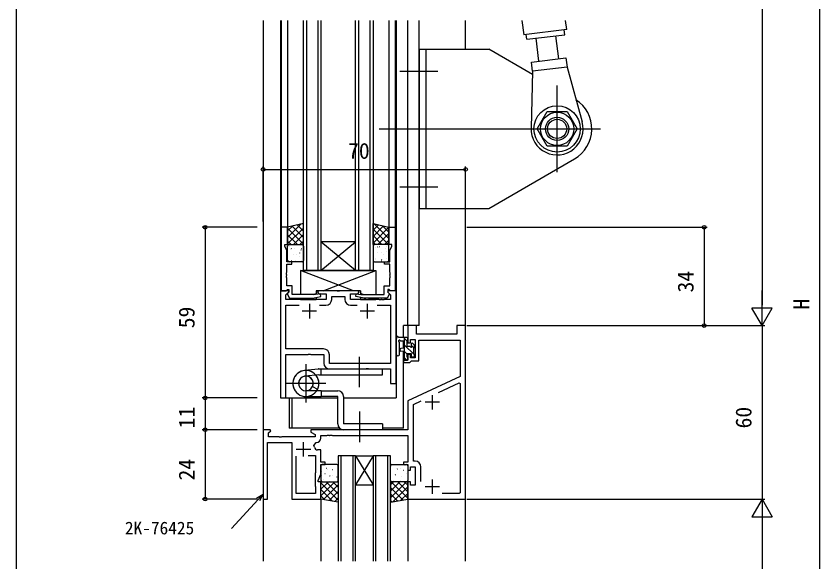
# Model space of a CAD drawing. Units: millimetres, scale not verified. Extents: x -437 to 438, y -344 to 341.
# Drawn here: x -436.7 to -159, y -119.4 to 69.3 of the extents above; entities that cross this region are included whole.
import ezdxf
from ezdxf.enums import TextEntityAlignment as Align

# ---------------------------------------------------------------- set-up
doc = ezdxf.new("R2010")
doc.units = ezdxf.units.MM
doc.header["$LTSCALE"] = 2
for name, color, linetype in [('0-2_YKK_11', 7, 'Continuous'), ('0-3_YKK_12', 2, 'Continuous'), ('0-4_YKK_13', 4, 'Continuous'), ('0-6_YKK_D', 6, 'Continuous'), ('0-7_YKK_ZWAK', 7, 'Continuous')]:
    doc.layers.add(name, color=color, linetype=linetype)
doc.styles.add('ＭＳ ゴシック', font='')
doc.styles.get('ＭＳ ゴシック').set_extended_font_data('MS Gothic')

msp = doc.modelspace()

# ---------------------------------------------------------------- linework, layer by layer
at = {"layer": '0-2_YKK_11'}
for p, q in [((-335.377, -30.202), (-335.377, -35.202)), ((-315.377, -30.202), (-315.377, -35.202)), ((-332.877, -32.702), (-337.877, -32.702)), ((-331.915, -30.632), (-329.647, -30.632)), ((-321.107, -30.632), (-318.839, -30.632)), ((-312.877, -32.702), (-317.877, -32.702)), ((-292.877, -66.702), (-292.877, -61.702)), ((-290.377, -64.202), (-295.377, -64.202)), ((-334.877, -80.502), (-339.877, -80.502)), ((-337.377, -83.002), (-337.377, -78.002)), ((-296.847, -91.602), (-296.847, -86.572)), ((-292.877, -95.902), (-292.877, -90.902)), ((-290.377, -93.402), (-295.377, -93.402))]:
    msp.add_line(p, q, dxfattribs=at)
for points in [[(-345.077, -3.702), (-345.077, -25.702), (-343.447, -25.702), (-343.147, -25.402), (-342.947, -25.202), (-342.477, -25.202), (-342.477, -26.152), (-342.977, -26.652), (-342.977, -26.989), (-342.277, -28.202), (-334.269, -28.202), (-331.39, -27.694), (-331.564, -26.709), (-333.222, -27.002), (-341.277, -27.002), (-341.277, -24.002), (-343.147, -24.002), (-343.147, -21.21), (-343.267, -21.027), (-343.267, -20.477), (-343.147, -20.293), (-343.147, -20.21), (-343.267, -20.027), (-343.267, -19.477), (-343.147, -19.293), (-343.147, -16.502), (-341.377, -16.502), (-341.377, -15.702), (-343.147, -15.702), (-343.147, -11.767), (-343.877, -10.202), (-343.877, -9.702), (-342.877, -9.702), (-342.877, -3.702)], [(-305.677, -3.702), (-305.677, -25.702), (-307.307, -25.702), (-307.607, -25.402), (-307.807, -25.202), (-308.277, -25.202), (-308.277, -26.152), (-307.777, -26.652), (-307.777, -26.989), (-308.477, -28.202), (-316.485, -28.202), (-319.364, -27.694), (-319.19, -26.709), (-317.532, -27.002), (-309.477, -27.002), (-309.477, -24.002), (-307.607, -24.002), (-307.607, -21.21), (-307.487, -21.027), (-307.487, -20.477), (-307.607, -20.293), (-307.607, -20.21), (-307.487, -20.027), (-307.487, -19.477), (-307.607, -19.293), (-307.607, -16.502), (-309.377, -16.502), (-309.377, -15.702), (-307.607, -15.702), (-307.607, -11.767), (-306.877, -10.202), (-306.877, -9.702), (-307.877, -9.702), (-307.877, -3.702)]]:
    msp.add_lwpolyline(points, close=True, dxfattribs=at)
for points in [[(-345.377, -25.702), (-345.377, -62.702), (-343.447, -62.702), (-343.447, -47.702), (-335.835, -47.702), (-335.652, -47.582), (-335.102, -47.582), (-334.919, -47.702), (-330.377, -47.702), (-330.377, -50.702)], [(-334.919, -28.702), (-335.102, -28.822), (-335.652, -28.822), (-335.835, -28.702), (-343.447, -28.702), (-343.447, -27.096), (-342.423, -26.072), (-342.577, -25.702), (-345.377, -25.702)], [(-328.377, -52.702), (-315.835, -52.702), (-315.652, -52.582), (-315.102, -52.582), (-314.919, -52.702), (-307.307, -52.702), (-307.307, -57.702), (-305.377, -57.702), (-305.377, -25.702), (-308.178, -25.702), (-308.331, -26.072), (-307.307, -27.096), (-307.307, -28.702), (-309.419, -28.702), (-309.602, -28.822), (-310.152, -28.822), (-310.335, -28.702), (-310.419, -28.702), (-310.602, -28.822), (-311.152, -28.822), (-311.335, -28.702), (-314.919, -28.702), (-315.102, -28.822), (-315.652, -28.822), (-315.835, -28.702), (-321.177, -28.702), (-321.177, -26.702), (-318.677, -26.702), (-318.177, -26.202), (-318.677, -25.702), (-324.919, -25.702), (-325.102, -25.822), (-325.652, -25.822), (-325.835, -25.702), (-332.077, -25.702), (-332.577, -26.202), (-332.077, -26.702), (-329.577, -26.702), (-329.577, -28.702), (-334.919, -28.702)], [(-327.647, -28.632), (-327.647, -27.632), (-323.107, -27.632), (-323.107, -28.632)], [(-330.447, -45.772), (-343.447, -45.772), (-343.447, -30.632), (-338.839, -30.632)], [(-311.915, -30.632), (-307.307, -30.632), (-307.307, -50.772), (-328.447, -50.772), (-328.447, -47.772)], [(-281.377, -97.702), (-281.377, -37.702), (-284.377, -37.702), (-284.377, -40.702), (-298.377, -40.702), (-298.377, -37.702), (-301.377, -37.702), (-301.377, -43.702), (-300.377, -43.702), (-300.377, -42.502), (-298.777, -42.502), (-298.777, -48.902), (-300.377, -48.902), (-300.377, -47.702), (-301.377, -47.702), (-301.377, -49.702), (-302.877, -49.702), (-302.877, -50.502), (-300.677, -50.502), (-300.377, -50.202), (-300.077, -49.902), (-297.577, -49.902), (-297.577, -42.702), (-283.307, -42.702), (-283.307, -55.275), (-301.377, -63.702), (-301.377, -73.702), (-334.877, -73.702), (-334.877, -74.502), (-333.377, -75.368), (-333.377, -76.202), (-344.919, -76.202), (-345.102, -76.322), (-345.652, -76.322), (-345.835, -76.202), (-349.447, -76.202), (-349.447, -74.796), (-348.741, -74.09), (-348.901, -73.702), (-351.377, -73.702)], [(-290.754, -60.878), (-283.585, -57.534), (-283.307, -57.711), (-283.307, -95.472), (-283.607, -95.772), (-289.514, -95.772)], [(-298.847, -84.572), (-299.447, -84.572), (-299.447, -64.931), (-296.788, -63.691)], [(-351.377, -73.702), (-351.377, -97.702), (-349.877, -97.702), (-349.877, -78.132), (-341.377, -78.132), (-341.377, -97.702), (-331.377, -97.702), (-331.377, -91.702), (-332.377, -91.702), (-332.377, -91.202), (-331.377, -89.057), (-331.377, -85.702), (-329.877, -85.702), (-329.877, -84.902), (-331.377, -84.902), (-331.377, -80.672), (-332.566, -80.672)], [(-331.377, -76.632), (-331.377, -75.702), (-329.335, -75.702), (-329.152, -75.582), (-328.602, -75.582), (-328.419, -75.702), (-328.335, -75.702), (-328.152, -75.582), (-327.602, -75.582), (-327.419, -75.702), (-301.377, -75.702), (-301.377, -84.902), (-302.877, -84.902), (-302.877, -85.702), (-301.377, -85.702), (-301.377, -87.702), (-300.377, -87.702), (-300.377, -86.502), (-298.777, -86.502), (-298.777, -92.902), (-300.377, -92.902), (-300.377, -91.702), (-301.377, -91.702), (-301.377, -97.702), (-281.377, -97.702)], [(-333.805, -79.205), (-333.053, -78.132), (-332.877, -78.132)], [(-335.827, -82.602), (-333.307, -82.602), (-333.307, -88.629), (-333.377, -88.779), (-333.377, -93.202), (-333.307, -93.352), (-333.307, -95.702), (-339.877, -95.702), (-339.877, -82.902)]]:
    msp.add_lwpolyline(points, dxfattribs=at)
for centre, radius, start, end in [((-329.647, -28.632), 2, 270.00002, 0), ((-321.107, -28.632), 2, 180.00004, 270.00002), ((-330.447, -47.772), 2, 0.00002, 90), ((-328.377, -50.702), 2, 180.00004, 270.00002), ((-332.877, -76.632), 1.5, 270, 359.99998), ((-337.377, -80.502), 3.8, 10.94086, 19.95635), ((-332.566, -79.572), 1.1, 190.94088, 270), ((-298.847, -86.572), 2, 0, 89.99998)]:
    msp.add_arc(centre, radius, start, end, dxfattribs=at)
at = {"layer": '0-3_YKK_12'}
for p, q in [((-351.377, 67.799), (-351.377, -119.202)), ((-345.377, 67.799), (-345.377, -62.702)), ((-345.077, 67.799), (-345.077, -25.702)), ((-342.877, 67.799), (-342.877, -3.891)), ((-336.377, 67.799), (-336.377, -18.697)), ((-332.377, -18.697), (-332.377, 67.799)), ((-331.377, 67.799), (-331.377, -18.697)), ((-319.377, -18.697), (-319.377, 67.799)), ((-318.377, 67.799), (-318.377, -18.697)), ((-314.377, -18.697), (-314.377, 67.799)), ((-313.377, 67.799), (-313.377, -18.697)), ((-307.877, 67.799), (-307.877, -3.879)), ((-305.677, 67.799), (-305.677, -25.702)), ((-305.377, 67.799), (-305.377, -62.702)), ((-301.377, -37.702), (-301.377, 67.799)), ((-297.477, -37.702), (-297.477, 67.799)), ((-281.377, 57.8), (-281.377, 67.799)), ((-281.377, -119.202), (-281.377, 2.8)), ((-319.377, -8.702), (-331.377, -8.702)), ((-319.377, -18.702), (-331.377, -8.702)), ((-331.377, -18.702), (-319.377, -8.702)), ((-319.377, -18.702), (-331.377, -18.702)), ((-313.377, -18.702), (-319.377, -18.702)), ((-342.877, -26.528), (-342.877, -26.552)), ((-297.477, -37.702), (-302.877, -37.702)), ((-302.877, -41.802), (-302.877, -37.702)), ((-302.877, -45.528), (-302.877, -43.002)), ((-302.877, -73.202), (-302.877, -46.675)), ((-345.377, -62.702), (-325.577, -62.702)), ((-342.377, -62.702), (-342.377, -73.202)), ((-341.377, -62.702), (-341.377, -73.202)), ((-323.573, -62.702), (-305.379, -62.702)), ((-324.9, -73.202), (-342.377, -73.202)), ((-302.877, -73.202), (-310.077, -73.202)), ((-325.377, -82.702), (-325.377, -119.202)), ((-324.377, -119.202), (-324.377, -82.702)), ((-320.377, -82.702), (-320.377, -119.202)), ((-319.377, -82.702), (-313.377, -82.702)), ((-319.377, -82.702), (-313.377, -92.702)), ((-313.377, -82.702), (-319.377, -92.702)), ((-313.377, -82.702), (-313.377, -119.202)), ((-312.377, -119.202), (-312.377, -82.702)), ((-308.377, -82.702), (-308.377, -119.202)), ((-319.377, -92.702), (-313.377, -92.702)), ((-331.377, -97.702), (-331.377, -119.202)), ((-301.377, -97.709), (-301.377, -119.202))]:
    msp.add_line(p, q, dxfattribs=at)
for points in [[(-331.377, -18.702), (-337.377, -18.702), (-337.377, 67.799)], [(-319.377, -119.202), (-319.377, -82.702), (-325.377, -82.702)], [(-307.377, -119.202), (-307.377, -82.702), (-313.377, -82.702)]]:
    msp.add_lwpolyline(points, dxfattribs=at)
at = {"layer": '0-4_YKK_13'}
for p, q in [((-261.938, 67.799), (-261.328, 62.835)), ((-246.44, 64.663), (-246.825, 67.799)), ((-246.44, 64.663), (-261.328, 62.835)), ((-247.126, 62.866), (-247.333, 64.553)), ((-260.228, 61.257), (-260.435, 62.944)), ((-260.228, 61.257), (-247.126, 62.866)), ((-257.151, 61.635), (-256.176, 53.695)), ((-249.228, 54.548), (-250.203, 62.488)), ((-297.477, 57.8), (-273.409, 57.8)), ((-297.477, 57.8), (-297.477, 2.8)), ((-294.977, 2.8), (-294.977, 57.8)), ((-258.266, 49.057), (-273.409, 57.8)), ((-258.657, 53.39), (-246.747, 54.852)), ((-304.107, 50.3), (-290.977, 50.3)), ((-258.267, 50.214), (-258.774, 30.532)), ((-249.777, 15.3), (-249.777, 45.3)), ((-253.241, 36.3), (-246.313, 36.3)), ((-246.313, 36.3), (-242.849, 30.3)), ((-311.207, 30.3), (-294.977, 30.3)), ((-294.977, 30.3), (-264.777, 30.3)), ((-264.777, 30.3), (-234.777, 30.3)), ((-242.849, 30.3), (-246.313, 24.3)), ((-246.313, 24.3), (-253.241, 24.3)), ((-273.409, 2.8), (-243.777, 19.908)), ((-304.107, 10.3), (-290.977, 10.3)), ((-297.477, 2.8), (-273.409, 2.8)), ((-342.877, -7.236), (-338.205, -2.564)), ((-337.377, -2.814), (-337.74, -2.451)), ((-313.377, -2.432), (-313.321, -2.376)), ((-307.877, -7.618), (-313.054, -2.441)), ((-342.877, -4.991), (-341.172, -3.287)), ((-342.877, -9.481), (-337.377, -3.981)), ((-337.377, -9.549), (-342.877, -4.049)), ((-337.377, -7.304), (-341.351, -3.33)), ((-337.377, -5.059), (-339.545, -2.89)), ((-313.377, -4.677), (-311.516, -2.816)), ((-313.377, -6.922), (-309.71, -3.255)), ((-313.377, -9.167), (-307.905, -3.695)), ((-308.038, -9.702), (-313.377, -4.363)), ((-307.877, -5.373), (-310.086, -3.164)), ((-339.469, -9.702), (-342.877, -6.294)), ((-340.852, -9.702), (-337.377, -6.226)), ((-310.283, -9.702), (-313.377, -6.608)), ((-311.666, -9.702), (-307.877, -5.912)), ((-309.421, -9.702), (-307.877, -8.157)), ((-341.714, -9.702), (-342.877, -8.539)), ((-342.877, -15.202), (-342.877, -10.202)), ((-342.404, -10.359), (-342.36, -10.335)), ((-342.377, -9.702), (-337.877, -9.702)), ((-341.61, -11.135), (-341.563, -11.046)), ((-340.379, -11.093), (-340.335, -11.069)), ((-338.607, -9.702), (-337.377, -8.471)), ((-338.037, -11.093), (-338.03, -11.086)), ((-337.377, -10.202), (-337.377, -15.202)), ((-312.528, -9.702), (-313.377, -8.853)), ((-313.377, -10.202), (-313.377, -15.202)), ((-313.294, -9.925), (-313.258, -9.906)), ((-308.377, -9.702), (-312.877, -9.702)), ((-312.418, -10.588), (-312.412, -10.581)), ((-311.776, -10.617), (-311.729, -10.528)), ((-311.226, -10.362), (-311.182, -10.338)), ((-309.201, -11.096), (-309.157, -11.072)), ((-308.657, -10.404), (-308.651, -10.396)), ((-307.877, -15.202), (-307.877, -10.202)), ((-341.798, -11.278), (-341.791, -11.27)), ((-340.97, -12.983), (-340.926, -12.959)), ((-339.979, -13.261), (-339.972, -13.253)), ((-338.945, -13.717), (-338.902, -13.693)), ((-338.721, -12.659), (-338.674, -12.571)), ((-338.302, -11.526), (-338.258, -11.502)), ((-311.869, -12.554), (-311.825, -12.53)), ((-310.599, -12.571), (-310.592, -12.564)), ((-309.792, -12.986), (-309.748, -12.962)), ((-308.887, -12.141), (-308.84, -12.053)), ((-337.877, -15.702), (-342.377, -15.702)), ((-341.954, -15.465), (-341.947, -15.458)), ((-341.613, -15.175), (-341.569, -15.151)), ((-340.227, -15.511), (-340.181, -15.422)), ((-339.537, -15.607), (-339.493, -15.583)), ((-338.193, -15.281), (-338.186, -15.273)), ((-312.877, -15.702), (-308.377, -15.702)), ((-312.574, -14.776), (-312.567, -14.768)), ((-312.46, -14.443), (-312.416, -14.419)), ((-310.435, -15.177), (-310.391, -15.154)), ((-310.393, -14.993), (-310.347, -14.904)), ((-308.813, -14.591), (-308.806, -14.584)), ((-308.359, -15.61), (-308.315, -15.586)), ((-338.377, -18.702), (-338.377, -27.002)), ((-320.176, -25.702), (-338.377, -18.702)), ((-330.578, -25.702), (-312.377, -18.702)), ((-333.957, -27.002), (-333.077, -26.663)), ((-333.077, -25.702), (-333.077, -26.976)), ((-317.677, -25.702), (-333.077, -25.702)), ((-317.677, -25.702), (-317.677, -26.976)), ((-316.797, -27.002), (-317.677, -26.663)), ((-338.377, -28.202), (-338.377, -28.702)), ((-338.377, -28.702), (-337.077, -28.202)), ((-338.377, -28.702), (-333.077, -28.702)), ((-333.077, -27.991), (-333.077, -28.702)), ((-317.677, -27.991), (-317.677, -28.702)), ((-317.677, -28.702), (-312.377, -28.702)), ((-312.377, -28.702), (-313.677, -28.202)), ((-312.377, -28.202), (-312.377, -28.702)), ((-305.377, -47.53), (-305.377, -42.367)), ((-301.677, -41.802), (-304.357, -41.802)), ((-304.177, -47.53), (-304.174, -43.569)), ((-303.757, -43.002), (-302.577, -43.002)), ((-302.577, -41.802), (-302.577, -49.402)), ((-301.577, -43.058), (-302.577, -42.058)), ((-299.077, -47.803), (-302.577, -44.303)), ((-301.377, -42.702), (-301.377, -42.102)), ((-300.177, -44.102), (-300.177, -44.441)), ((-299.165, -44.39), (-299.665, -43.89)), ((-302.577, -45.502), (-303.721, -45.604)), ((-302.577, -46.702), (-303.721, -46.6)), ((-301.577, -47.548), (-302.577, -46.548)), ((-299.237, -45.398), (-300.177, -44.458)), ((-299.277, -47.502), (-299.277, -45.402)), ((-299.077, -45.202), (-299.077, -44.602)), ((-318.077, -58.952), (-318.077, -48.452)), ((-301.668, -49.702), (-302.577, -48.793)), ((-302.277, -49.702), (-301.677, -49.702)), ((-301.377, -49.402), (-301.377, -48.802)), ((-299.877, -48.502), (-299.377, -48.502)), ((-299.077, -48.202), (-299.077, -47.702)), ((-332.287, -52.713), (-337.055, -53.228)), ((-332.287, -52.713), (-337.055, -53.228)), ((-336.573, -51.053), (-336.573, -64.35)), ((-332.073, -52.702), (-310.077, -52.702)), ((-331.273, -54.702), (-331.273, -52.702)), ((-310.077, -54.702), (-310.077, -52.702)), ((-332.073, -54.702), (-336.83, -55.19)), ((-332.073, -54.702), (-310.077, -54.702)), ((-329.643, -57.702), (-343.502, -57.702)), ((-331.272, -60.227), (-336.573, -60.227)), ((-334.267, -58.731), (-332.542, -59.727)), ((-331.272, -60.227), (-331.272, -62.227)), ((-331.272, -60.227), (-325.577, -60.227)), ((-336.573, -62.227), (-331.272, -62.227)), ((-325.577, -62.227), (-331.272, -62.227)), ((-325.577, -71.702), (-325.577, -62.227)), ((-323.573, -62.227), (-323.573, -71.702)), ((-318.072, -67.452), (-318.072, -77.952)), ((-310.077, -71.702), (-323.573, -71.702)), ((-310.077, -71.702), (-310.077, -73.702)), ((-310.077, -73.702), (-323.577, -73.702)), ((-310.077, -73.702), (-323.577, -73.702)), ((-325.877, -85.702), (-330.909, -85.702)), ((-306.877, -85.702), (-301.846, -85.702)), ((-302.331, -85.836), (-302.287, -85.812)), ((-331.377, -86.202), (-331.377, -91.202)), ((-331.241, -88.21), (-331.194, -88.122)), ((-329.999, -88.889), (-329.956, -88.865)), ((-329.408, -87), (-329.364, -86.976)), ((-329.094, -87.419), (-329.088, -87.412)), ((-327.332, -87.432), (-327.288, -87.408)), ((-325.377, -91.202), (-325.377, -86.202)), ((-307.377, -91.202), (-307.377, -86.202)), ((-307.024, -86.559), (-306.98, -86.535)), ((-304.999, -87.293), (-304.955, -87.269)), ((-303.742, -87.213), (-303.736, -87.205)), ((-302.923, -87.726), (-302.879, -87.702)), ((-301.407, -87.692), (-301.377, -87.636)), ((-301.377, -86.202), (-301.377, -91.202)), ((-331.069, -89.624), (-331.063, -89.617)), ((-330.642, -91.081), (-330.599, -91.057)), ((-329.25, -91.607), (-329.243, -91.599)), ((-328.566, -91.513), (-328.522, -91.489)), ((-328.351, -89.735), (-328.305, -89.646)), ((-327.975, -89.624), (-327.931, -89.6)), ((-327.308, -89.439), (-327.302, -89.432)), ((-325.898, -90.056), (-325.854, -90.032)), ((-306.234, -91.375), (-306.19, -91.351)), ((-305.976, -89.346), (-305.929, -89.258)), ((-305.684, -89.38), (-305.677, -89.373)), ((-305.591, -89.183), (-305.547, -89.159)), ((-303.898, -91.4), (-303.891, -91.393)), ((-303.566, -89.917), (-303.522, -89.893)), ((-301.69, -88.935), (-301.683, -88.927)), ((-301.489, -90.35), (-301.445, -90.326)), ((-331.377, -92.046), (-331.033, -91.702)), ((-331.377, -94.291), (-328.788, -91.702)), ((-331.377, -96.536), (-326.543, -91.702)), ((-325.377, -98.103), (-331.377, -92.103)), ((-327.353, -98.372), (-331.377, -94.349)), ((-330.877, -91.702), (-325.877, -91.702)), ((-330.452, -97.856), (-325.377, -92.781)), ((-325.377, -95.858), (-329.534, -91.702)), ((-325.377, -93.613), (-327.289, -91.702)), ((-307.377, -92.742), (-306.337, -91.702)), ((-307.377, -94.987), (-304.092, -91.702)), ((-307.377, -97.232), (-301.847, -91.702)), ((-303.05, -97.98), (-307.377, -93.653)), ((-301.377, -97.408), (-307.083, -91.702)), ((-301.877, -91.702), (-306.877, -91.702)), ((-306.447, -98.547), (-301.377, -93.477)), ((-301.377, -95.163), (-304.838, -91.702)), ((-301.377, -92.918), (-302.593, -91.702)), ((-330.047, -97.923), (-331.377, -96.594)), ((-328.528, -98.177), (-325.377, -95.026)), ((-304.974, -98.301), (-307.377, -95.898)), ((-303.753, -98.098), (-301.377, -95.722)), ((-326.603, -98.497), (-325.377, -97.271)), ((-306.898, -98.622), (-307.377, -98.143))]:
    msp.add_line(p, q, dxfattribs=at)
for points in [[(-246.357, 51.676), (-258.267, 50.214), (-258.657, 53.39)], [(-246.747, 54.852), (-246.357, 51.676), (-241.103, 32.701)], [(-253.241, 24.3), (-256.705, 30.3), (-253.241, 36.3)], [(-338.377, -18.702), (-312.377, -18.702), (-312.377, -27.002)], [(-300.638, -44.902), (-301.577, -44.902), (-301.577, -42.902)], [(-301.577, -48.602), (-301.577, -47.302), (-300.177, -47.302), (-300.177, -48.202)]]:
    msp.add_lwpolyline(points, dxfattribs=at)
for points in [[(-337.377, -2.362), (-342.877, -3.702), (-342.877, -9.702), (-337.377, -9.702)], [(-313.377, -2.362), (-307.877, -3.702), (-307.877, -9.702), (-313.377, -9.702)], [(-325.377, -98.702), (-331.377, -97.702), (-331.377, -91.702), (-325.377, -91.702)], [(-307.377, -98.702), (-301.377, -97.702), (-301.377, -91.702), (-307.377, -91.702)]]:
    msp.add_lwpolyline(points, close=True, dxfattribs=at)
for radius in [8, 5.75, 4, 3.324]:
    msp.add_circle((-249.777, 30.3), radius, dxfattribs=at)
for centre, radius, start, end in [((-249.777, 30.3), 12, 300, 57.25071), ((-249.777, 30.3), 9, 178.52483, 15.47517), ((-342.381, -10.197), 0.496, 89.49494, 180.50506), ((-337.877, -10.202), 0.5, 0, 90), ((-312.877, -10.202), 0.5, 90, 180), ((-308.373, -10.197), 0.496, 359.49494, 90.50506), ((-342.377, -15.202), 0.5, 180, 269.98379), ((-337.877, -15.202), 0.5, 270, 360), ((-312.877, -15.202), 0.5, 180, 270), ((-308.377, -15.202), 0.5, 270.01621, 0), ((-304.877, -41.802), 0.3, 30, 190.52878), ((-304.357, -41.502), 0.3, 210, 270), ((-305.077, -42.367), 0.3, 130.52878, 180), ((-305.467, -41.911), 0.3, 310.52878, 10.52878), ((-304.277, -43.002), 0.3, 30, 250.81024), ((-304.474, -43.568), 0.3, 359.95977, 70.81024), ((-303.757, -42.702), 0.3, 210, 270), ((-301.677, -42.102), 0.3, 0, 90), ((-301.577, -42.702), 0.2, 270, 0), ((-299.877, -44.102), 0.3, 45, 180), ((-299.377, -44.602), 0.3, 0, 45), ((-303.677, -46.102), 0.5, 95.09207, 264.90793), ((-300.638, -45.202), 0.3, 33.05573, 90), ((-300.177, -44.902), 0.25, 213.05573, 56.94427), ((-299.877, -44.441), 0.3, 180, 236.94427), ((-299.277, -45.202), 0.2, 270, 0), ((-304.777, -47.529), 0.6, 179.95977, 359.95977), ((-302.277, -49.402), 0.3, 180, 270), ((-301.677, -49.402), 0.3, 270, 0), ((-301.577, -48.802), 0.2, 0, 90), ((-299.877, -48.202), 0.3, 180, 270), ((-299.377, -48.202), 0.3, 270, 0), ((-299.277, -47.702), 0.2, 0, 90), ((-332.073, -54.702), 2, 90.00003, 96.15771), ((-336.573, -57.702), 4.5, 276.15771, 212.60232), ((-336.573, -57.727), 4.5, 333.6122, 270), ((-336.573, -57.702), 2.525, 335.95275, 270), ((-336.573, -57.702), 2.525, 275.85863, 212.60232), ((-325.577, -62.227), 2, 0, 90), ((-323.577, -71.702), 2, 180, 270), ((-330.875, -86.202), 0.502, 93.81947, 179.91589), ((-325.877, -86.202), 0.5, 0, 90), ((-306.877, -86.202), 0.5, 90, 180), ((-301.879, -86.202), 0.502, 0.08411, 86.18053), ((-330.877, -91.202), 0.5, 180, 270), ((-325.877, -91.202), 0.5, 270, 0), ((-306.877, -91.202), 0.5, 180, 270), ((-301.877, -91.202), 0.5, 270, 0)]:
    msp.add_arc(centre, radius, start, end, dxfattribs=at)
at = {"layer": '0-6_YKK_D'}
for p, q in [((-178.977, 199.298), (-178.977, -30.702)), ((-158.977, -256.702), (-158.977, 199.3)), ((-351.374, -1.702), (-351.374, 17.298)), ((-281.377, -1.702), (-281.377, 17.298)), ((-351.374, 16.298), (-281.377, 16.298)), ((-353.377, -3.702), (-372.377, -3.702)), ((-371.377, -3.702), (-371.377, -62.702)), ((-281.007, -3.702), (-197.977, -3.702)), ((-198.977, -3.702), (-198.977, -37.702)), ((-178.977, -37.702), (-178.977, -25.577)), ((-178.977, -37.702), (-182.477, -31.639)), ((-175.477, -31.639), (-182.477, -31.639)), ((-178.977, -37.702), (-175.477, -31.639)), ((-281.007, -37.702), (-197.977, -37.702)), ((-281.007, -37.702), (-177.977, -37.702)), ((-281.007, -37.702), (-177.977, -37.702)), ((-178.977, -37.702), (-178.977, -97.702)), ((-353.377, -62.702), (-372.377, -62.702)), ((-353.377, -62.702), (-372.377, -62.702)), ((-371.377, -62.702), (-371.377, -73.702)), ((-353.377, -73.702), (-372.377, -73.702)), ((-353.377, -73.702), (-372.377, -73.702)), ((-371.377, -73.702), (-371.377, -97.702)), ((-353.377, -97.702), (-372.377, -97.702)), ((-281.007, -97.702), (-177.977, -97.702)), ((-178.977, -97.702), (-182.477, -103.764)), ((-178.977, -97.702), (-175.477, -103.764)), ((-178.977, -97.702), (-178.977, -109.826)), ((-182.477, -103.764), (-175.477, -103.764)), ((-178.977, -104.702), (-178.977, -256.702))]:
    msp.add_line(p, q, dxfattribs=at)
for points in [[(-351.377, -95.95), (-353.097, -97.833), (-362.274, -107.876)], [(-353.602, -97.372), (-351.377, -95.95), (-352.593, -98.294)]]:
    msp.add_lwpolyline(points, dxfattribs=at)
for centre in [(-351.374, 16.298), (-281.377, 16.298), (-371.377, -3.702), (-198.977, -3.702), (-198.977, -37.702), (-371.377, -62.702), (-371.377, -62.702), (-371.377, -73.702), (-371.377, -73.702), (-371.377, -97.702)]:
    msp.add_circle(centre, 0.637, dxfattribs=at)
at = {"layer": '0-7_YKK_ZWAK'}
msp.add_line((-436.7, 306.3), (-436.7, -343.7), dxfattribs=at)

# ---------------------------------------------------------------- texts
at = {"layer": '0-6_YKK_D', "style": 'ＭＳ ゴシック'}
for s, height, p in [('70', 5.499, (-322.001, 18.298)), ('2K-76425', 4.399, (-399.092, -111.202))]:
    msp.add_text(s, height=height, dxfattribs=at).set_placement(p, align=Align.BOTTOM_LEFT)
for s, p in [('34', (-200.977, -26.263)), ('H', (-160.977, -32.195)), ('59', (-373.377, -38.635)), ('11', (-373.377, -73.209)), ('60', (-180.977, -73.263)), ('24', (-373.377, -91.263))]:
    msp.add_text(s, height=5.499, rotation=90, dxfattribs=at).set_placement(p, align=Align.BOTTOM_LEFT)

doc.saveas('drawing.dxf')
